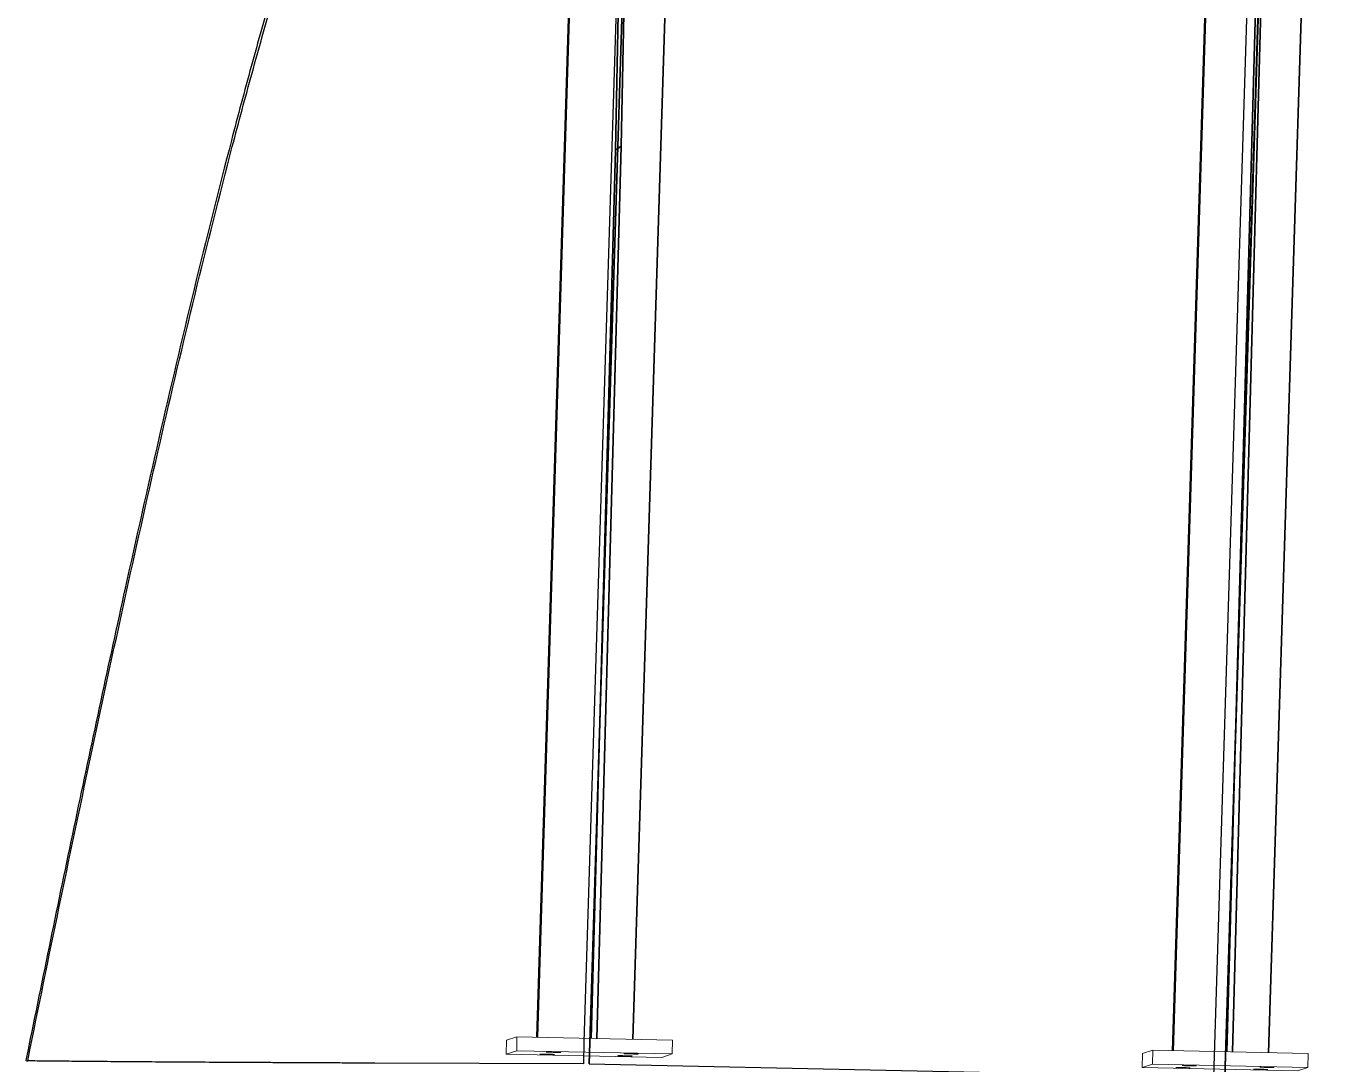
# Model space of a CAD drawing. Header units: metres. Extents: x 0.7 to 65.6, y 3.4 to 27.5.
# Drawn here: x 19.154 to 21.479, y 23.657 to 25.523 of the extents above; entities that cross this region are included whole.
import ezdxf

# ---------------------------------------------------------------- set-up
doc = ezdxf.new("R2010")
doc.units = ezdxf.units.M
doc.layers.add('A-GENM', color=7, linetype='Continuous', lineweight=35)
doc.layers.add('S-FSTN', color=7, linetype='Continuous', lineweight=18)

# ---------------------------------------------------------------- blocks, each defined once
blk = doc.blocks.new('SCR_B_08_SE_1 - SCR_B_08_SE_1-5515508-DRG 2873024 - SECTION 2')
at = {"layer": 'A-GENM', "color": 254, "lineweight": 25, "true_color": 0xd4d4d4}
for p, q in [((-1103.5356, 23.6336), (-1103.4416, 26.6375)), ((-1104.6583, 23.658), (-1104.5727, 26.3963)), ((-1104.5732, 26.3698), (-1104.6581, 23.6574)), ((-1104.6581, 23.6574), (-1104.6583, 23.658)), ((-1104.6581, 23.6574), (-1103.5356, 23.6336))]:
    blk.add_line(p, q, dxfattribs=at)
blk = doc.blocks.new('SCR_B_08_SE_2 - SCR_B_08_SE_2-5516344-DRG 2873024 - SECTION 2')
at = {"layer": 'A-GENM', "color": 254, "lineweight": 25, "true_color": 0xd4d4d4}
for p, q in [((-1103.5159, 23.6338), (-1103.4219, 26.6377)), ((-1103.4217, 26.6371), (-1103.5156, 23.6332))]:
    blk.add_line(p, q, dxfattribs=at)
blk = doc.blocks.new('Corner Screen Updated - Corner Screen Updated-5836890-DRG 2873024 - SECTION 2')
at = {"layer": 'A-GENM', "color": 254, "lineweight": 25, "true_color": 0xd4d4d4}
for p, q in [((-1104.6668, 23.6971), (-1104.5833, 26.366)), ((-1104.6674, 23.6574), (-1104.6668, 23.6971)), ((-1105.043, 23.6588), (-1105.0901, 23.659)), ((-1104.6674, 23.6574), (-1105.043, 23.6588))]:
    blk.add_line(p, q, dxfattribs=at)
at = {"layer": 'A-GENM', "color": 7, "lineweight": 25, "true_color": 0xefefef, "flags": 128}
for points in [[(-1105.6623, 23.7029), (-1105.6663, 23.6831), (-1105.6703, 23.6634)], [(-1105.667, 23.6628), (-1105.663, 23.6826), (-1105.659, 23.7023)], [(-1105.6703, 23.6634), (-1105.6686, 23.6631), (-1105.667, 23.6628)]]:
    blk.add_lwpolyline(points, dxfattribs=at)
at = {"layer": 'A-GENM', "color": 7, "lineweight": 25, "true_color": 0xefefef}
for points, knots in [([(-1104.5829, 26.3859), (-1104.604, 26.3768), (-1104.6462, 26.3585), (-1104.6989, 26.3358), (-1104.7358, 26.3199), (-1104.7569, 26.3108), (-1104.7727, 26.3039), (-1104.7886, 26.2972), (-1104.8044, 26.2905), (-1104.8203, 26.2837), (-1104.836, 26.2767), (-1104.8517, 26.2696), (-1104.8675, 26.2625), (-1104.8805, 26.2564), (-1104.8907, 26.2511), (-1104.8982, 26.247), (-1104.9057, 26.2427), (-1104.9157, 26.2369), (-1104.928, 26.2294), (-1104.9424, 26.2198), (-1104.9558, 26.2092), (-1104.9683, 26.1975), (-1104.9801, 26.1848), (-1104.9894, 26.1738), (-1104.9965, 26.1647), (-1105.0017, 26.1579), (-1105.0067, 26.1509), (-1105.0131, 26.1414), (-1105.0206, 26.1292), (-1105.0292, 26.1142), (-1105.0376, 26.0991), (-1105.0458, 26.0839), (-1105.0535, 26.0685), (-1105.061, 26.053), (-1105.0683, 26.0374), (-1105.0754, 26.0217), (-1105.0824, 26.0059), (-1105.0891, 25.9901), (-1105.1024, 25.9583), (-1105.1212, 25.9101), (-1105.1524, 25.8237), (-1105.1883, 25.7146), (-1105.2215, 25.6046), (-1105.2469, 25.5163), (-1105.2715, 25.4278), (-1105.313, 25.2724), (-1105.3687, 25.0495), (-1105.4318, 24.7812), (-1105.5022, 24.4674), (-1105.5793, 24.108), (-1105.6349, 23.838), (-1105.6623, 23.7029)], [0, 0, 0, 0, 0.022727, 0.045455, 0.056818, 0.0625, 0.068182, 0.073864, 0.079545, 0.085227, 0.090909, 0.096591, 0.102273, 0.107955, 0.110795, 0.113636, 0.116477, 0.119318, 0.125, 0.130682, 0.136364, 0.142045, 0.147727, 0.153409, 0.15625, 0.159091, 0.161932, 0.164773, 0.170455, 0.176136, 0.181818, 0.1875, 0.193182, 0.198864, 0.204545, 0.210227, 0.215909, 0.221591, 0.227273, 0.25, 0.272727, 0.318182, 0.363636, 0.386364, 0.409091, 0.454545, 0.545455, 0.636364, 0.727273, 0.863636, 1, 1, 1, 1]), ([(-1105.659, 23.7023), (-1105.6408, 23.7918), (-1105.6041, 23.9707), (-1105.5477, 24.2387), (-1105.4897, 24.5064), (-1105.4297, 24.7736), (-1105.3669, 25.0402), (-1105.3114, 25.2616), (-1105.2641, 25.4379), (-1105.2269, 25.5697), (-1105.1872, 25.7008), (-1105.1531, 25.8037), (-1105.1289, 25.8708), (-1105.1168, 25.9029), (-1105.1076, 25.9268), (-1105.098, 25.9507), (-1105.0881, 25.9743), (-1105.078, 25.998), (-1105.0674, 26.0213), (-1105.0563, 26.0445), (-1105.0468, 26.0637), (-1105.0397, 26.0769), (-1105.0355, 26.0843), (-1105.0292, 26.0955), (-1105.0195, 26.1122), (-1105.009, 26.1284), (-1105.0014, 26.1387), (-1104.9963, 26.1455), (-1104.9869, 26.1572), (-1104.9756, 26.1702), (-1104.9635, 26.1823), (-1104.9541, 26.1909), (-1104.9441, 26.1988), (-1104.9301, 26.2087), (-1104.9153, 26.2176), (-1104.9032, 26.2245), (-1104.8976, 26.2277), (-1104.8939, 26.2298), (-1104.8835, 26.2353), (-1104.8662, 26.2436), (-1104.8485, 26.2514), (-1104.8368, 26.2566), (-1104.829, 26.2601), (-1104.8153, 26.2662), (-1104.7956, 26.2745), (-1104.7719, 26.2846), (-1104.7484, 26.2948), (-1104.7169, 26.3083), (-1104.6776, 26.3253), (-1104.6305, 26.3457), (-1104.599, 26.3592), (-1104.5833, 26.366)], [0, 0, 0, 0, 0.090909, 0.181818, 0.272727, 0.363636, 0.454545, 0.545455, 0.590909, 0.636364, 0.681818, 0.727273, 0.744318, 0.752841, 0.761364, 0.769886, 0.778409, 0.786932, 0.795455, 0.803977, 0.8125, 0.816761, 0.818892, 0.821023, 0.829545, 0.838068, 0.840199, 0.84233, 0.846591, 0.855114, 0.859375, 0.863636, 0.867898, 0.872159, 0.880682, 0.884943, 0.886009, 0.887074, 0.889205, 0.897727, 0.90625, 0.908381, 0.910511, 0.914773, 0.923295, 0.931818, 0.940341, 0.948864, 0.965909, 0.982955, 1, 1, 1, 1])]:
    blk.add_open_spline(points, degree=3, knots=knots, dxfattribs=at)
at = {"layer": 'A-GENM', "color": 254, "lineweight": 25, "true_color": 0xd4d4d4}
for points in [[(-1105.6615, 23.6628), (-1105.6624, 23.6628), (-1105.6642, 23.6628), (-1105.6661, 23.6628), (-1105.667, 23.6628)], [(-1105.5512, 23.6617), (-1105.5657, 23.6618), (-1105.5933, 23.6621), (-1105.6302, 23.6624), (-1105.6516, 23.6626), (-1105.6615, 23.6628)], [(-1105.4039, 23.6606), (-1105.422, 23.6607), (-1105.4571, 23.661), (-1105.5064, 23.6613), (-1105.5368, 23.6616), (-1105.5512, 23.6617)], [(-1105.2302, 23.6597), (-1105.2505, 23.6598), (-1105.2906, 23.66), (-1105.3487, 23.6603), (-1105.3859, 23.6605), (-1105.4039, 23.6606)]]:
    blk.add_open_spline(points, degree=3, dxfattribs=at)
for points in [[(-1105.1373, 23.6592), (-1105.1477, 23.6593), (-1105.1634, 23.6593), (-1105.1841, 23.6594), (-1105.2047, 23.6595), (-1105.22, 23.6596), (-1105.2302, 23.6597)], [(-1105.0901, 23.659), (-1105.0953, 23.659), (-1105.1032, 23.6591), (-1105.1137, 23.6591), (-1105.1242, 23.6592), (-1105.1321, 23.6592), (-1105.1373, 23.6592)]]:
    blk.add_open_spline(points, degree=3, knots=[-1, -1, -1, -1, -0.666667, -0.5, -0.333333, 0, 0, 0, 0], dxfattribs=at)
blk = doc.blocks.new('T2DPAA-T2D-C3S-DU-M3D-100304_rvt-1-DRG 2873024 - SECTION 2')
at = {"layer": 'A-GENM', "color": 254, "lineweight": 25, "true_color": 0xd4d4d4}
for name in ['SCR_B_08_SE_1 - SCR_B_08_SE_1-5515508-DRG 2873024 - SECTION 2', 'SCR_B_08_SE_2 - SCR_B_08_SE_2-5516344-DRG 2873024 - SECTION 2', 'Corner Screen Updated - Corner Screen Updated-5836890-DRG 2873024 - SECTION 2']:
    blk.add_blockref(name, (0, 0), dxfattribs=at)
blk = doc.blocks.new('BR08_GEN_POST_0 - 360UB_BASE-8745523-DRG 2873024 - SECTION 2')
at = {"layer": 'A-GENM'}
for p, q in [((-1104.7524, 23.7054), (-1104.6703, 26.3304)), ((-1104.4991, 26.2717), (-1104.5795, 23.7018)), ((-1104.7511, 23.7054), (-1104.6731, 26.2005)), ((-1104.5931, 26.1412), (-1104.6109, 25.2994)), ((-1104.6008, 25.3064), (-1104.583, 26.1454)), ((-1104.6008, 25.3064), (-1104.6445, 23.7031)), ((-1104.6109, 25.2994), (-1104.6008, 25.3064)), ((-1104.6545, 23.7033), (-1104.6109, 25.2994))]:
    blk.add_line(p, q, dxfattribs=at)
blk = doc.blocks.new('BR08_GEN_POST_0 - 360UB_BASE-V4-DRG 2873024 - SECTION 2')
at = {"layer": 'A-GENM'}
for p, q in [((-1103.61, 23.6812), (-1103.5174, 26.6391)), ((-1103.6087, 23.6812), (-1103.5162, 26.6361)), ((-1103.3446, 26.6325), (-1103.4371, 23.6776)), ((-1103.512, 23.6792), (-1103.4458, 26.1054)), ((-1103.4357, 26.1124), (-1103.502, 23.6789))]:
    blk.add_line(p, q, dxfattribs=at)
blk = doc.blocks.new('Barrier Post Column Base Plate - 25mm-8776890-DRG 2873024 - SECTION 2')
at = {"layer": 'S-FSTN'}
for p, q in [((-1104.807, 23.6751), (-1104.8065, 23.7001)), ((-1104.8065, 23.7001), (-1104.7878, 23.7062)), ((-1104.7883, 23.6812), (-1104.7878, 23.7062)), ((-1104.7878, 23.7062), (-1104.5085, 23.7003)), ((-1104.5085, 23.7003), (-1104.509, 23.6753)), ((-1104.7883, 23.6812), (-1104.807, 23.6751)), ((-1104.807, 23.6751), (-1104.5277, 23.6692)), ((-1104.509, 23.6753), (-1104.7883, 23.6812)), ((-1104.5277, 23.6692), (-1104.509, 23.6753))]:
    blk.add_line(p, q, dxfattribs=at)
for centre, start_param, end_param in [((-1104.7335, 23.6748), 4.646033, 6.283185), ((-1104.7221, 23.6785), 4.646033, 6.283185), ((-1104.7221, 23.6785), 0.195444, 1.504441), ((-1104.7335, 23.6748), 1.504441, 4.646033), ((-1104.7221, 23.6785), 1.504441, 4.646033), ((-1104.5825, 23.6756), 4.646033, 6.283185), ((-1104.5825, 23.6756), 0.195444, 1.504441), ((-1104.5825, 23.6756), 1.504441, 4.646033), ((-1104.7335, 23.6748), 0.195444, 1.504441), ((-1104.5938, 23.6719), 4.646033, 6.283185), ((-1104.5938, 23.6719), 0.195444, 1.504441), ((-1104.5938, 23.6719), 1.504441, 4.646033)]:
    blk.add_ellipse(centre, major_axis=(-0.013, 0.0003), ratio=0.023034, start_param=start_param, end_param=end_param, dxfattribs=at)
blk = doc.blocks.new('Barrier Post Column Base Plate - 25mm-V6-DRG 2873024 - SECTION 2')
at = {"layer": 'S-FSTN'}
for p, q in [((-1103.6645, 23.6509), (-1103.664, 23.6759)), ((-1103.664, 23.6759), (-1103.6454, 23.682)), ((-1103.6458, 23.657), (-1103.6454, 23.682)), ((-1103.6454, 23.682), (-1103.366, 23.6761)), ((-1103.366, 23.6761), (-1103.3665, 23.6511)), ((-1103.6458, 23.657), (-1103.6645, 23.6509)), ((-1103.3665, 23.6511), (-1103.6458, 23.657)), ((-1103.6645, 23.6509), (-1103.3852, 23.645)), ((-1103.3852, 23.645), (-1103.3665, 23.6511))]:
    blk.add_line(p, q, dxfattribs=at)
for centre, start_param, end_param in [((-1103.5797, 23.6543), 4.646033, 6.283185), ((-1103.5797, 23.6543), 0.195444, 1.504441), ((-1103.5797, 23.6543), 1.504441, 4.646033), ((-1103.591, 23.6506), 4.646033, 6.283185), ((-1103.591, 23.6506), 0.195444, 1.504441), ((-1103.591, 23.6506), 1.504441, 4.646033), ((-1103.4514, 23.6477), 4.646033, 6.283185), ((-1103.4514, 23.6477), 0.195444, 1.504441), ((-1103.44, 23.6514), 4.646033, 6.283185), ((-1103.44, 23.6514), 0.195444, 1.504441), ((-1103.4514, 23.6477), 1.504441, 4.646033), ((-1103.44, 23.6514), 1.504441, 4.646033)]:
    blk.add_ellipse(centre, major_axis=(-0.013, 0.0003), ratio=0.023034, start_param=start_param, end_param=end_param, dxfattribs=at)

msp = doc.modelspace()

# ---------------------------------------------------------------- block references
at = {"lineweight": 5}
msp.add_blockref('T2DPAA-T2D-C3S-DU-M3D-100304_rvt-1-DRG 2873024 - SECTION 2', (1124.824, 0), dxfattribs=at)
at = {"layer": 'A-GENM'}
for name in ['BR08_GEN_POST_0 - 360UB_BASE-V4-DRG 2873024 - SECTION 2', 'BR08_GEN_POST_0 - 360UB_BASE-8745523-DRG 2873024 - SECTION 2']:
    msp.add_blockref(name, (1124.824, 0), dxfattribs=at)
at = {"layer": 'S-FSTN'}
for name in ['Barrier Post Column Base Plate - 25mm-8776890-DRG 2873024 - SECTION 2', 'Barrier Post Column Base Plate - 25mm-V6-DRG 2873024 - SECTION 2']:
    msp.add_blockref(name, (1124.824, 0), dxfattribs=at)

doc.saveas('drawing.dxf')
